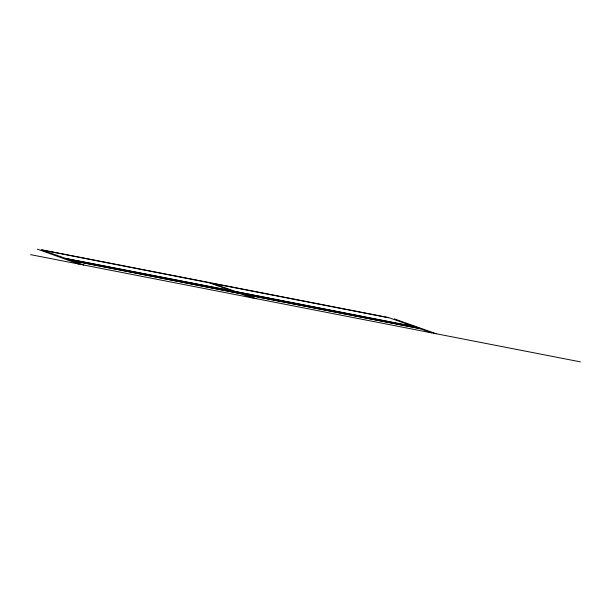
<?xml version="1.0" encoding="UTF-8"?>
<svg xmlns="http://www.w3.org/2000/svg" width="611" height="611" viewBox="0 0 611 611"><rect width="100%" height="100%" fill="white"/><g stroke="black" fill="none" stroke-linecap="round" stroke-linejoin="round"><path stroke-width="0.92" d="M388.627 317.575L41.204 249.723M65.53 258.4L232.432 290.912L208.679 282.641L41.999 250.044L72.075 260.676M66.332 258.674L233.226 291.187L239.382 293.326L71.204 260.378M419.704 328.481L242.666 293.96L236.556 291.837L414.327 326.709M72.006 260.653L240.176 293.608L252.488 297.893M431.458 332.819L420.635 328.787L243.468 294.235L256.055 298.619M30.55 254.65L580.45 361.872M413.418 326.404L235.754 291.554L212.04 283.305L389.597 317.941L420.635 328.787M83.73 265.014L72.09 260.683M79.025 264.097L37.302 249.128M394.294 318.858L436.155 333.736"/></g></svg>
